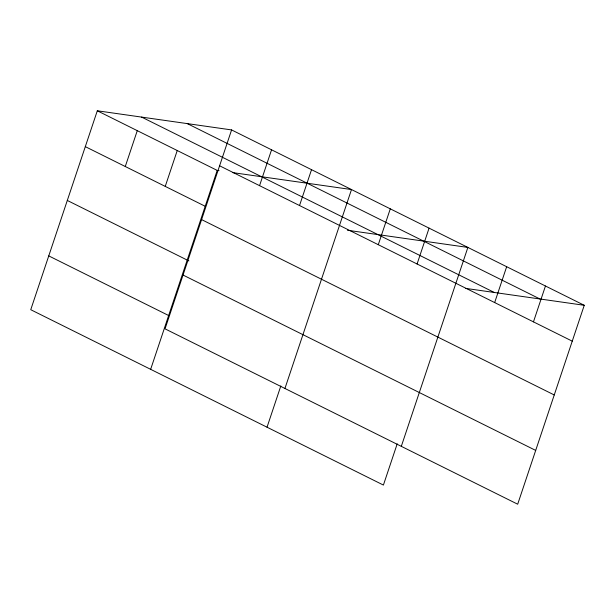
<?xml version="1.0" encoding="UTF-8"?>
<svg xmlns="http://www.w3.org/2000/svg" width="615" height="615" viewBox="0 0 615 615"><rect width="100%" height="100%" fill="white"/><g stroke="black" fill="none" stroke-linecap="round" stroke-linejoin="round"><path stroke-width="0.92" d="M231.594 129.926L165.035 328.848L517.692 504.215L584.25 305.294L231.594 129.926L97.308 110.785L30.75 309.706L383.406 485.074L397.213 443.815M125.276 166.519L137.276 130.657M165.243 186.391L177.243 150.529M150.652 369.331L217.21 170.409L219.055 170.67M259.561 185.661L271.561 149.799M299.528 205.541L311.528 169.679M267.033 427.202L280.832 385.943M284.937 388.48L351.496 189.551L232.908 172.646M378.286 244.701L390.287 208.839M417.085 263.996L429.078 228.134M401.311 446.344L467.877 247.422L347.437 230.248M494.668 302.572L506.668 266.71M533.459 321.868L545.459 286.006M465.663 288.389L584.25 305.294M187.283 123.607L539.939 298.975M141.627 117.096L494.276 292.463M219.593 165.789L572.25 341.156M97.308 110.785L217.21 170.409M85.308 146.639L205.21 206.271M201.589 219.601L554.246 394.968M67.304 200.452L188.897 260.914M183.039 275.043L535.696 450.411M48.754 255.894L168.656 315.518"/></g></svg>
